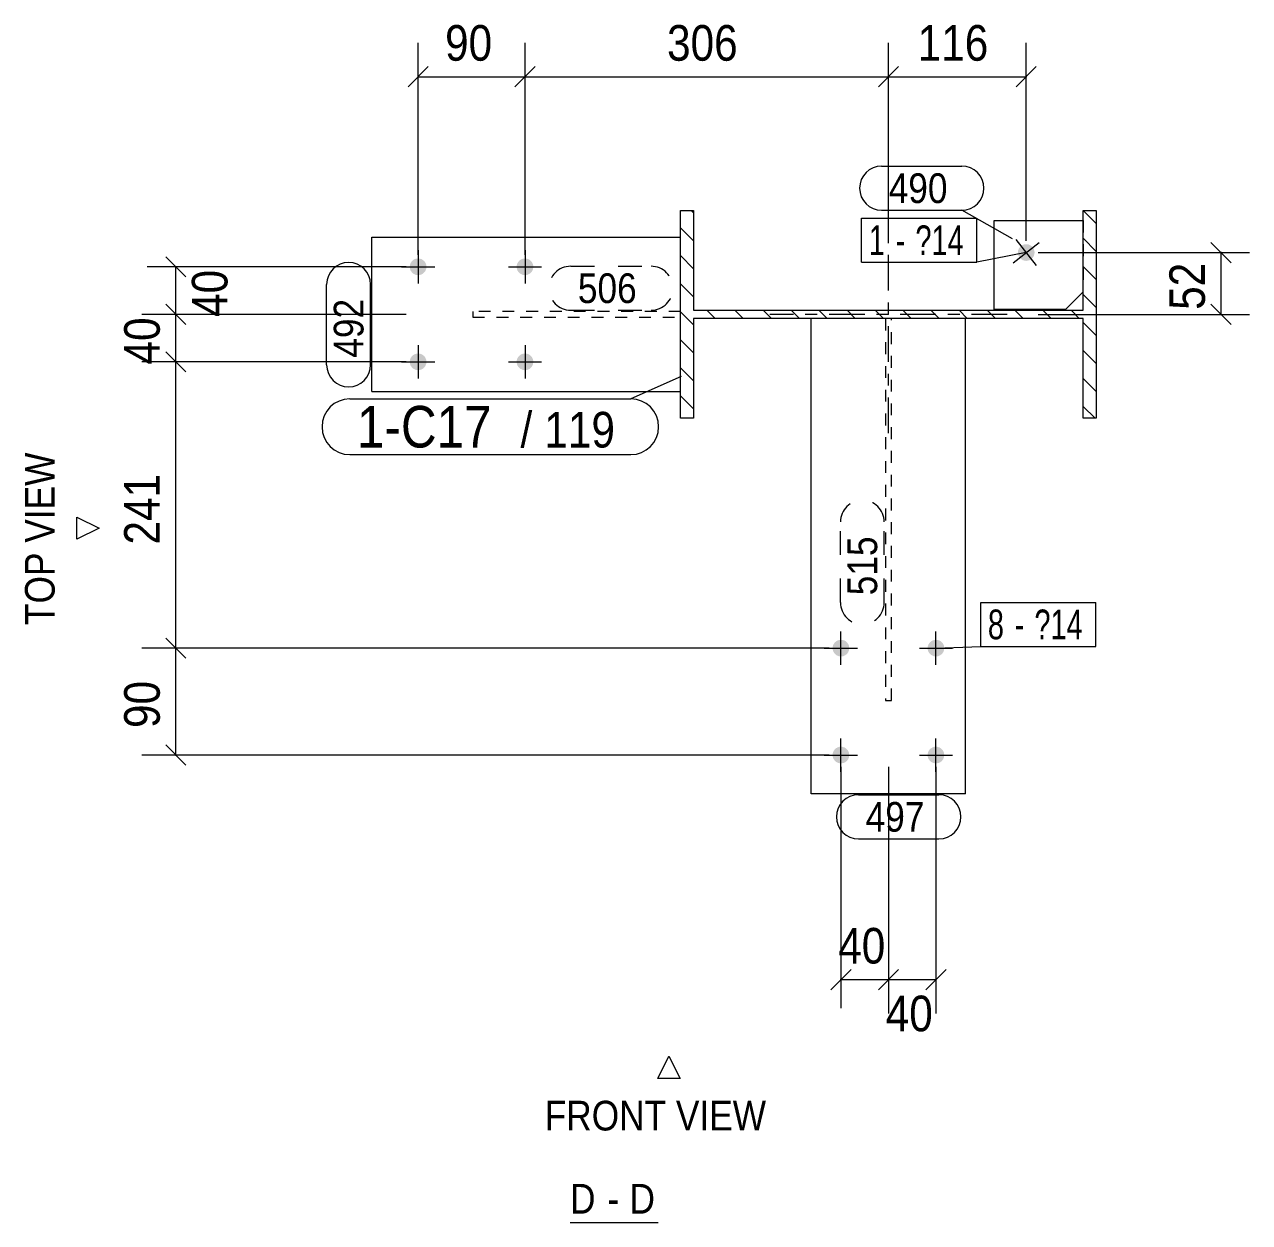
# Model space of a CAD drawing. Header units: millimetres. Extents: x 2 to 825, y 1 to 579.
# Drawn here: x 510.6 to 613.7, y 205.3 to 306.2 of the extents above; entities that cross this region are included whole.
import ezdxf

# ---------------------------------------------------------------- set-up
doc = ezdxf.new("R2010")
doc.units = ezdxf.units.MM
for name, pattern in [('XKITLINE00', [0]), ('XKITLINE01', [4, 1, -1, 1, -1]), ('XKITLINE02', [4, 2, -2]), ('XKITLINE03', [6, 3, -1, 1, -1])]:
    doc.linetypes.add(name, pattern=pattern)
for name, color, linetype, lineweight in [('Bolt', 3, 'Continuous', 0), ('BoltMark', 7, 'Continuous', 0), ('Dimensions', 7, 'Continuous', 0), ('OtherObjectType', 7, 'Continuous', 0), ('Part', 2, 'Continuous', 0), ('PartMark', 7, 'Continuous', 0)]:
    doc.layers.add(name, color=color, linetype=linetype, lineweight=lineweight)
doc.styles.add('ARIAL', font='ARIAL.TTF')
doc.styles.add('ARIAL_NARROW', font='ARIALN.TTF')

# ---------------------------------------------------------------- blocks, each defined once
blk = doc.blocks.new('*A2')
at = {"layer": 'Part', "color": 7, "linetype": 'XKITLINE00', "lineweight": 0}
for p, q in [((566.94, 290.33), (566.74, 290.53)), ((600.84, 289.43), (599.74, 290.53)), ((566.94, 287.97), (565.84, 289.07)), ((600.84, 287.08), (599.74, 288.18)), ((566.94, 285.62), (565.84, 286.72)), ((600.84, 284.72), (599.74, 285.82)), ((566.94, 283.26), (565.84, 284.36)), ((600.84, 282.36), (599.74, 283.46)), ((566.94, 280.9), (565.84, 282)), ((568.76, 281.43), (568.06, 282.13)), ((571.12, 281.43), (570.42, 282.13)), ((573.48, 281.43), (572.78, 282.13)), ((575.84, 281.43), (575.14, 282.13)), ((578.19, 281.43), (577.49, 282.13)), ((580.55, 281.43), (579.85, 282.13)), ((582.91, 281.43), (582.21, 282.13)), ((585.26, 281.43), (584.56, 282.13)), ((587.62, 281.43), (586.92, 282.13)), ((589.98, 281.43), (589.28, 282.13)), ((592.34, 281.43), (591.64, 282.13)), ((594.69, 281.43), (593.99, 282.13)), ((597.05, 281.43), (596.35, 282.13)), ((599.41, 281.43), (598.71, 282.13)), ((600.84, 280), (599.74, 281.1)), ((566.94, 278.54), (565.84, 279.64)), ((600.84, 277.65), (599.74, 278.75)), ((566.94, 276.19), (565.84, 277.29)), ((600.84, 275.29), (599.74, 276.39)), ((566.94, 273.83), (565.84, 274.93)), ((600.74, 273.03), (599.74, 274.03))]:
    blk.add_line(p, q, dxfattribs=at)
blk = doc.blocks.new('*A93')
at = {"layer": 'Bolt'}
for points in [[(578.64, 253.72), (578.64, 253.75), (578.65, 253.79), (578.65, 253.82), (578.66, 253.85), (578.67, 253.89), (578.68, 253.92), (578.69, 253.95), (578.7, 253.98), (578.72, 254.01), (578.74, 254.04), (578.76, 254.07), (578.78, 254.1), (578.8, 254.13), (578.82, 254.15), (578.84, 254.18), (578.87, 254.2), (578.89, 254.22), (578.92, 254.25), (578.95, 254.27), (578.98, 254.28), (579.01, 254.3), (579.04, 254.32), (579.07, 254.33), (579.1, 254.34), (579.13, 254.35), (579.17, 254.36), (579.2, 254.37), (579.24, 254.38), (579.27, 254.38), (579.3, 254.38), (579.34, 254.38), (579.37, 254.38), (579.41, 254.38), (579.44, 254.38), (579.47, 254.37), (579.51, 254.36), (579.54, 254.35), (579.57, 254.34), (579.61, 254.33), (579.64, 254.32), (579.67, 254.3), (579.7, 254.28), (579.73, 254.27), (579.75, 254.25), (579.78, 254.22), (579.81, 254.2), (579.83, 254.18), (579.86, 254.15), (579.88, 254.13), (579.9, 254.1), (579.92, 254.07), (579.94, 254.04), (579.96, 254.01), (579.97, 253.98), (579.98, 253.95), (580, 253.92), (580.01, 253.89), (580.02, 253.85), (580.02, 253.82), (580.03, 253.79), (580.03, 253.75), (580.04, 253.72), (580.04, 253.68), (580.04, 253.65), (580.03, 253.61), (580.03, 253.58), (580.02, 253.55), (580.02, 253.51), (580.01, 253.48), (580, 253.45), (579.98, 253.42), (579.97, 253.38), (579.96, 253.35), (579.94, 253.32), (579.92, 253.29), (579.9, 253.27), (579.88, 253.24), (579.86, 253.21), (579.83, 253.19), (579.81, 253.16), (579.78, 253.14), (579.75, 253.12), (579.73, 253.1), (579.7, 253.08), (579.67, 253.07), (579.64, 253.05), (579.61, 253.04), (579.57, 253.02), (579.54, 253.01), (579.51, 253), (579.47, 253), (579.44, 252.99), (579.41, 252.99), (579.37, 252.98), (579.34, 252.98), (579.3, 252.98), (579.27, 252.99), (579.24, 252.99), (579.2, 253), (579.17, 253), (579.13, 253.01), (579.1, 253.02), (579.07, 253.04), (579.04, 253.05), (579.01, 253.07), (578.98, 253.08), (578.95, 253.1), (578.92, 253.12), (578.89, 253.14), (578.87, 253.16), (578.84, 253.19), (578.82, 253.21), (578.8, 253.24), (578.78, 253.27), (578.76, 253.29), (578.74, 253.32), (578.72, 253.35), (578.7, 253.38), (578.69, 253.42), (578.68, 253.45), (578.67, 253.48), (578.66, 253.51), (578.65, 253.55), (578.65, 253.58), (578.64, 253.61), (578.64, 253.65), (578.64, 253.68)], [(586.64, 253.72), (586.64, 253.75), (586.65, 253.79), (586.65, 253.82), (586.66, 253.85), (586.67, 253.89), (586.68, 253.92), (586.69, 253.95), (586.7, 253.98), (586.72, 254.01), (586.74, 254.04), (586.76, 254.07), (586.78, 254.1), (586.8, 254.13), (586.82, 254.15), (586.84, 254.18), (586.87, 254.2), (586.89, 254.22), (586.92, 254.25), (586.95, 254.27), (586.98, 254.28), (587.01, 254.3), (587.04, 254.32), (587.07, 254.33), (587.1, 254.34), (587.13, 254.35), (587.17, 254.36), (587.2, 254.37), (587.24, 254.38), (587.27, 254.38), (587.3, 254.38), (587.34, 254.38), (587.37, 254.38), (587.41, 254.38), (587.44, 254.38), (587.47, 254.37), (587.51, 254.36), (587.54, 254.35), (587.57, 254.34), (587.61, 254.33), (587.64, 254.32), (587.67, 254.3), (587.7, 254.28), (587.73, 254.27), (587.75, 254.25), (587.78, 254.22), (587.81, 254.2), (587.83, 254.18), (587.86, 254.15), (587.88, 254.13), (587.9, 254.1), (587.92, 254.07), (587.94, 254.04), (587.96, 254.01), (587.97, 253.98), (587.98, 253.95), (588, 253.92), (588.01, 253.89), (588.02, 253.85), (588.02, 253.82), (588.03, 253.79), (588.03, 253.75), (588.04, 253.72), (588.04, 253.68), (588.04, 253.65), (588.03, 253.61), (588.03, 253.58), (588.02, 253.55), (588.02, 253.51), (588.01, 253.48), (588, 253.45), (587.98, 253.42), (587.97, 253.38), (587.96, 253.35), (587.94, 253.32), (587.92, 253.29), (587.9, 253.27), (587.88, 253.24), (587.86, 253.21), (587.83, 253.19), (587.81, 253.16), (587.78, 253.14), (587.75, 253.12), (587.73, 253.1), (587.7, 253.08), (587.67, 253.07), (587.64, 253.05), (587.61, 253.04), (587.57, 253.02), (587.54, 253.01), (587.51, 253), (587.47, 253), (587.44, 252.99), (587.41, 252.99), (587.37, 252.98), (587.34, 252.98), (587.3, 252.98), (587.27, 252.99), (587.24, 252.99), (587.2, 253), (587.17, 253), (587.13, 253.01), (587.1, 253.02), (587.07, 253.04), (587.04, 253.05), (587.01, 253.07), (586.98, 253.08), (586.95, 253.1), (586.92, 253.12), (586.89, 253.14), (586.87, 253.16), (586.84, 253.19), (586.82, 253.21), (586.8, 253.24), (586.78, 253.27), (586.76, 253.29), (586.74, 253.32), (586.72, 253.35), (586.7, 253.38), (586.69, 253.42), (586.68, 253.45), (586.67, 253.48), (586.66, 253.51), (586.65, 253.55), (586.65, 253.58), (586.64, 253.61), (586.64, 253.65), (586.64, 253.68)], [(578.64, 244.72), (578.64, 244.75), (578.65, 244.79), (578.65, 244.82), (578.66, 244.85), (578.67, 244.89), (578.68, 244.92), (578.69, 244.95), (578.7, 244.98), (578.72, 245.01), (578.74, 245.04), (578.76, 245.07), (578.78, 245.1), (578.8, 245.13), (578.82, 245.15), (578.84, 245.18), (578.87, 245.2), (578.89, 245.22), (578.92, 245.25), (578.95, 245.27), (578.98, 245.28), (579.01, 245.3), (579.04, 245.32), (579.07, 245.33), (579.1, 245.34), (579.13, 245.35), (579.17, 245.36), (579.2, 245.37), (579.24, 245.38), (579.27, 245.38), (579.3, 245.38), (579.34, 245.38), (579.37, 245.38), (579.41, 245.38), (579.44, 245.38), (579.47, 245.37), (579.51, 245.36), (579.54, 245.35), (579.57, 245.34), (579.61, 245.33), (579.64, 245.32), (579.67, 245.3), (579.7, 245.28), (579.73, 245.27), (579.75, 245.25), (579.78, 245.22), (579.81, 245.2), (579.83, 245.18), (579.86, 245.15), (579.88, 245.13), (579.9, 245.1), (579.92, 245.07), (579.94, 245.04), (579.96, 245.01), (579.97, 244.98), (579.98, 244.95), (580, 244.92), (580.01, 244.89), (580.02, 244.85), (580.02, 244.82), (580.03, 244.79), (580.03, 244.75), (580.04, 244.72), (580.04, 244.68), (580.04, 244.65), (580.03, 244.61), (580.03, 244.58), (580.02, 244.55), (580.02, 244.51), (580.01, 244.48), (580, 244.45), (579.98, 244.42), (579.97, 244.38), (579.96, 244.35), (579.94, 244.32), (579.92, 244.29), (579.9, 244.27), (579.88, 244.24), (579.86, 244.21), (579.83, 244.19), (579.81, 244.16), (579.78, 244.14), (579.75, 244.12), (579.73, 244.1), (579.7, 244.08), (579.67, 244.07), (579.64, 244.05), (579.61, 244.04), (579.57, 244.02), (579.54, 244.01), (579.51, 244), (579.47, 244), (579.44, 243.99), (579.41, 243.99), (579.37, 243.98), (579.34, 243.98), (579.3, 243.98), (579.27, 243.99), (579.24, 243.99), (579.2, 244), (579.17, 244), (579.13, 244.01), (579.1, 244.02), (579.07, 244.04), (579.04, 244.05), (579.01, 244.07), (578.98, 244.08), (578.95, 244.1), (578.92, 244.12), (578.89, 244.14), (578.87, 244.16), (578.84, 244.19), (578.82, 244.21), (578.8, 244.24), (578.78, 244.27), (578.76, 244.29), (578.74, 244.32), (578.72, 244.35), (578.7, 244.38), (578.69, 244.42), (578.68, 244.45), (578.67, 244.48), (578.66, 244.51), (578.65, 244.55), (578.65, 244.58), (578.64, 244.61), (578.64, 244.65), (578.64, 244.68)], [(586.64, 244.72), (586.64, 244.75), (586.65, 244.79), (586.65, 244.82), (586.66, 244.85), (586.67, 244.89), (586.68, 244.92), (586.69, 244.95), (586.7, 244.98), (586.72, 245.01), (586.74, 245.04), (586.76, 245.07), (586.78, 245.1), (586.8, 245.13), (586.82, 245.15), (586.84, 245.18), (586.87, 245.2), (586.89, 245.22), (586.92, 245.25), (586.95, 245.27), (586.98, 245.28), (587.01, 245.3), (587.04, 245.32), (587.07, 245.33), (587.1, 245.34), (587.13, 245.35), (587.17, 245.36), (587.2, 245.37), (587.24, 245.38), (587.27, 245.38), (587.3, 245.38), (587.34, 245.38), (587.37, 245.38), (587.41, 245.38), (587.44, 245.38), (587.47, 245.37), (587.51, 245.36), (587.54, 245.35), (587.57, 245.34), (587.61, 245.33), (587.64, 245.32), (587.67, 245.3), (587.7, 245.28), (587.73, 245.27), (587.75, 245.25), (587.78, 245.22), (587.81, 245.2), (587.83, 245.18), (587.86, 245.15), (587.88, 245.13), (587.9, 245.1), (587.92, 245.07), (587.94, 245.04), (587.96, 245.01), (587.97, 244.98), (587.98, 244.95), (588, 244.92), (588.01, 244.89), (588.02, 244.85), (588.02, 244.82), (588.03, 244.79), (588.03, 244.75), (588.04, 244.72), (588.04, 244.68), (588.04, 244.65), (588.03, 244.61), (588.03, 244.58), (588.02, 244.55), (588.02, 244.51), (588.01, 244.48), (588, 244.45), (587.98, 244.42), (587.97, 244.38), (587.96, 244.35), (587.94, 244.32), (587.92, 244.29), (587.9, 244.27), (587.88, 244.24), (587.86, 244.21), (587.83, 244.19), (587.81, 244.16), (587.78, 244.14), (587.75, 244.12), (587.73, 244.1), (587.7, 244.08), (587.67, 244.07), (587.64, 244.05), (587.61, 244.04), (587.57, 244.02), (587.54, 244.01), (587.51, 244), (587.47, 244), (587.44, 243.99), (587.41, 243.99), (587.37, 243.98), (587.34, 243.98), (587.3, 243.98), (587.27, 243.99), (587.24, 243.99), (587.2, 244), (587.17, 244), (587.13, 244.01), (587.1, 244.02), (587.07, 244.04), (587.04, 244.05), (587.01, 244.07), (586.98, 244.08), (586.95, 244.1), (586.92, 244.12), (586.89, 244.14), (586.87, 244.16), (586.84, 244.19), (586.82, 244.21), (586.8, 244.24), (586.78, 244.27), (586.76, 244.29), (586.74, 244.32), (586.72, 244.35), (586.7, 244.38), (586.69, 244.42), (586.68, 244.45), (586.67, 244.48), (586.66, 244.51), (586.65, 244.55), (586.65, 244.58), (586.64, 244.61), (586.64, 244.65), (586.64, 244.68)]]:
    blk.add_hatch(color=3, dxfattribs=at).paths.add_polyline_path(points, flags=17)
at = {"layer": 'Bolt', "color": 3, "linetype": 'XKITLINE00', "lineweight": 0}
for p, q in [((579.34, 252.28), (579.34, 255.08)), ((587.34, 252.28), (587.34, 255.08)), ((577.94, 253.68), (580.74, 253.68)), ((585.94, 253.68), (588.74, 253.68)), ((579.34, 243.28), (579.34, 246.08)), ((587.34, 243.28), (587.34, 246.08)), ((577.94, 244.68), (580.74, 244.68)), ((585.94, 244.68), (588.74, 244.68))]:
    blk.add_line(p, q, dxfattribs=at)
blk = doc.blocks.new('*A94')
at = {"layer": 'Bolt'}
blk.add_hatch(color=3, dxfattribs=at).paths.add_polyline_path([(594.36, 286.58), (594.35, 286.61), (594.33, 286.64), (594.31, 286.67), (594.3, 286.7), (594.28, 286.73), (594.27, 286.77), (594.26, 286.8), (594.25, 286.83), (594.25, 286.87), (594.24, 286.9), (594.24, 286.93), (594.24, 286.97), (594.24, 287), (594.24, 287.04), (594.24, 287.07), (594.25, 287.1), (594.25, 287.14), (594.26, 287.17), (594.27, 287.2), (594.29, 287.24), (594.3, 287.27), (594.31, 287.3), (594.33, 287.33), (594.35, 287.36), (594.37, 287.39), (594.39, 287.42), (594.41, 287.44), (594.43, 287.47), (594.46, 287.49), (594.48, 287.51), (594.51, 287.54), (594.54, 287.56), (594.56, 287.58), (594.59, 287.59), (594.62, 287.61), (594.66, 287.62), (594.69, 287.64), (594.72, 287.65), (594.75, 287.66), (594.79, 287.67), (594.82, 287.67), (594.85, 287.68), (594.89, 287.68), (594.92, 287.68), (594.96, 287.68), (594.99, 287.68), (595.02, 287.68), (595.06, 287.67), (595.09, 287.67), (595.13, 287.66), (595.16, 287.65), (595.19, 287.64), (595.22, 287.62), (595.25, 287.61), (595.28, 287.59), (595.31, 287.57), (595.34, 287.56), (595.37, 287.53), (595.4, 287.51), (595.42, 287.49), (595.45, 287.47), (595.47, 287.44), (595.49, 287.41), (595.51, 287.39), (595.53, 287.36), (595.55, 287.33), (595.56, 287.3), (595.58, 287.27), (595.59, 287.23), (595.6, 287.2), (595.61, 287.17), (595.62, 287.14), (595.63, 287.1), (595.63, 287.07), (595.64, 287.03), (595.64, 287), (595.64, 286.97), (595.64, 286.93), (595.63, 286.9), (595.63, 286.86), (595.62, 286.83), (595.61, 286.8), (595.6, 286.76), (595.59, 286.73), (595.58, 286.7), (595.56, 286.67), (595.55, 286.64), (595.53, 286.61), (595.51, 286.58), (595.49, 286.55), (595.47, 286.53), (595.44, 286.5), (595.42, 286.48), (595.39, 286.45), (595.37, 286.43), (595.34, 286.41), (595.31, 286.39), (595.28, 286.37), (595.25, 286.36), (595.22, 286.34), (595.19, 286.33), (595.16, 286.32), (595.12, 286.31), (595.09, 286.3), (595.06, 286.29), (595.02, 286.29), (594.99, 286.29), (594.95, 286.28), (594.92, 286.28), (594.88, 286.29), (594.85, 286.29), (594.82, 286.29), (594.78, 286.3), (594.75, 286.31), (594.72, 286.32), (594.68, 286.33), (594.65, 286.34), (594.62, 286.36), (594.59, 286.38), (594.56, 286.39), (594.53, 286.41), (594.51, 286.43), (594.48, 286.45), (594.45, 286.48), (594.43, 286.5), (594.41, 286.53), (594.39, 286.55)], flags=17)
at = {"layer": 'Bolt', "color": 3, "linetype": 'XKITLINE00', "lineweight": 0}
for p, q in [((593.83, 286.12), (596.04, 287.84)), ((595.8, 285.88), (594.08, 288.09))]:
    blk.add_line(p, q, dxfattribs=at)
blk = doc.blocks.new('*A95')
at = {"layer": 'Bolt'}
for points in [[(543.77, 286.48), (543.81, 286.48), (543.84, 286.48), (543.87, 286.47), (543.91, 286.46), (543.94, 286.45), (543.97, 286.44), (544.01, 286.43), (544.04, 286.42), (544.07, 286.4), (544.1, 286.38), (544.13, 286.37), (544.15, 286.35), (544.18, 286.32), (544.21, 286.3), (544.23, 286.28), (544.26, 286.25), (544.28, 286.23), (544.3, 286.2), (544.32, 286.17), (544.34, 286.14), (544.36, 286.11), (544.37, 286.08), (544.38, 286.05), (544.4, 286.02), (544.41, 285.99), (544.42, 285.95), (544.42, 285.92), (544.43, 285.89), (544.43, 285.85), (544.44, 285.82), (544.44, 285.78), (544.44, 285.75), (544.43, 285.71), (544.43, 285.68), (544.42, 285.65), (544.42, 285.61), (544.41, 285.58), (544.4, 285.55), (544.38, 285.52), (544.37, 285.48), (544.36, 285.45), (544.34, 285.42), (544.32, 285.39), (544.3, 285.37), (544.28, 285.34), (544.26, 285.31), (544.23, 285.29), (544.21, 285.26), (544.18, 285.24), (544.15, 285.22), (544.13, 285.2), (544.1, 285.18), (544.07, 285.17), (544.04, 285.15), (544.01, 285.14), (543.97, 285.12), (543.94, 285.11), (543.91, 285.1), (543.87, 285.1), (543.84, 285.09), (543.81, 285.09), (543.77, 285.08), (543.74, 285.08), (543.7, 285.08), (543.67, 285.09), (543.63, 285.09), (543.6, 285.1), (543.57, 285.1), (543.53, 285.11), (543.5, 285.12), (543.47, 285.14), (543.44, 285.15), (543.41, 285.17), (543.38, 285.18), (543.35, 285.2), (543.32, 285.22), (543.29, 285.24), (543.27, 285.26), (543.24, 285.29), (543.22, 285.31), (543.2, 285.34), (543.18, 285.37), (543.16, 285.39), (543.14, 285.42), (543.12, 285.45), (543.1, 285.48), (543.09, 285.52), (543.08, 285.55), (543.07, 285.58), (543.06, 285.61), (543.05, 285.65), (543.05, 285.68), (543.04, 285.71), (543.04, 285.75), (543.04, 285.78), (543.04, 285.82), (543.04, 285.85), (543.05, 285.89), (543.05, 285.92), (543.06, 285.95), (543.07, 285.99), (543.08, 286.02), (543.09, 286.05), (543.1, 286.08), (543.12, 286.11), (543.14, 286.14), (543.16, 286.17), (543.18, 286.2), (543.2, 286.23), (543.22, 286.25), (543.24, 286.28), (543.27, 286.3), (543.29, 286.32), (543.32, 286.35), (543.35, 286.37), (543.38, 286.38), (543.41, 286.4), (543.44, 286.42), (543.47, 286.43), (543.5, 286.44), (543.53, 286.45), (543.57, 286.46), (543.6, 286.47), (543.63, 286.48), (543.67, 286.48), (543.7, 286.48), (543.74, 286.48)], [(552.77, 286.48), (552.81, 286.48), (552.84, 286.48), (552.87, 286.47), (552.91, 286.46), (552.94, 286.45), (552.97, 286.44), (553.01, 286.43), (553.04, 286.42), (553.07, 286.4), (553.1, 286.38), (553.13, 286.37), (553.15, 286.35), (553.18, 286.32), (553.21, 286.3), (553.23, 286.28), (553.26, 286.25), (553.28, 286.23), (553.3, 286.2), (553.32, 286.17), (553.34, 286.14), (553.36, 286.11), (553.37, 286.08), (553.38, 286.05), (553.4, 286.02), (553.41, 285.99), (553.42, 285.95), (553.42, 285.92), (553.43, 285.89), (553.43, 285.85), (553.44, 285.82), (553.44, 285.78), (553.44, 285.75), (553.43, 285.71), (553.43, 285.68), (553.42, 285.65), (553.42, 285.61), (553.41, 285.58), (553.4, 285.55), (553.38, 285.52), (553.37, 285.48), (553.36, 285.45), (553.34, 285.42), (553.32, 285.39), (553.3, 285.37), (553.28, 285.34), (553.26, 285.31), (553.23, 285.29), (553.21, 285.26), (553.18, 285.24), (553.15, 285.22), (553.13, 285.2), (553.1, 285.18), (553.07, 285.17), (553.04, 285.15), (553.01, 285.14), (552.97, 285.12), (552.94, 285.11), (552.91, 285.1), (552.87, 285.1), (552.84, 285.09), (552.81, 285.09), (552.77, 285.08), (552.74, 285.08), (552.7, 285.08), (552.67, 285.09), (552.63, 285.09), (552.6, 285.1), (552.57, 285.1), (552.53, 285.11), (552.5, 285.12), (552.47, 285.14), (552.44, 285.15), (552.41, 285.17), (552.38, 285.18), (552.35, 285.2), (552.32, 285.22), (552.29, 285.24), (552.27, 285.26), (552.24, 285.29), (552.22, 285.31), (552.2, 285.34), (552.18, 285.37), (552.16, 285.39), (552.14, 285.42), (552.12, 285.45), (552.1, 285.48), (552.09, 285.52), (552.08, 285.55), (552.07, 285.58), (552.06, 285.61), (552.05, 285.65), (552.05, 285.68), (552.04, 285.71), (552.04, 285.75), (552.04, 285.78), (552.04, 285.82), (552.04, 285.85), (552.05, 285.89), (552.05, 285.92), (552.06, 285.95), (552.07, 285.99), (552.08, 286.02), (552.09, 286.05), (552.1, 286.08), (552.12, 286.11), (552.14, 286.14), (552.16, 286.17), (552.18, 286.2), (552.2, 286.23), (552.22, 286.25), (552.24, 286.28), (552.27, 286.3), (552.29, 286.32), (552.32, 286.35), (552.35, 286.37), (552.38, 286.38), (552.41, 286.4), (552.44, 286.42), (552.47, 286.43), (552.5, 286.44), (552.53, 286.45), (552.57, 286.46), (552.6, 286.47), (552.63, 286.48), (552.67, 286.48), (552.7, 286.48), (552.74, 286.48)], [(543.77, 278.48), (543.81, 278.48), (543.84, 278.48), (543.87, 278.47), (543.91, 278.46), (543.94, 278.45), (543.97, 278.44), (544.01, 278.43), (544.04, 278.42), (544.07, 278.4), (544.1, 278.38), (544.13, 278.37), (544.15, 278.35), (544.18, 278.32), (544.21, 278.3), (544.23, 278.28), (544.26, 278.25), (544.28, 278.23), (544.3, 278.2), (544.32, 278.17), (544.34, 278.14), (544.36, 278.11), (544.37, 278.08), (544.38, 278.05), (544.4, 278.02), (544.41, 277.99), (544.42, 277.95), (544.42, 277.92), (544.43, 277.89), (544.43, 277.85), (544.44, 277.82), (544.44, 277.78), (544.44, 277.75), (544.43, 277.71), (544.43, 277.68), (544.42, 277.65), (544.42, 277.61), (544.41, 277.58), (544.4, 277.55), (544.38, 277.52), (544.37, 277.48), (544.36, 277.45), (544.34, 277.42), (544.32, 277.39), (544.3, 277.37), (544.28, 277.34), (544.26, 277.31), (544.23, 277.29), (544.21, 277.26), (544.18, 277.24), (544.15, 277.22), (544.13, 277.2), (544.1, 277.18), (544.07, 277.17), (544.04, 277.15), (544.01, 277.14), (543.97, 277.12), (543.94, 277.11), (543.91, 277.1), (543.87, 277.1), (543.84, 277.09), (543.81, 277.09), (543.77, 277.08), (543.74, 277.08), (543.7, 277.08), (543.67, 277.09), (543.63, 277.09), (543.6, 277.1), (543.57, 277.1), (543.53, 277.11), (543.5, 277.12), (543.47, 277.14), (543.44, 277.15), (543.41, 277.17), (543.38, 277.18), (543.35, 277.2), (543.32, 277.22), (543.29, 277.24), (543.27, 277.26), (543.24, 277.29), (543.22, 277.31), (543.2, 277.34), (543.18, 277.37), (543.16, 277.39), (543.14, 277.42), (543.12, 277.45), (543.1, 277.48), (543.09, 277.52), (543.08, 277.55), (543.07, 277.58), (543.06, 277.61), (543.05, 277.65), (543.05, 277.68), (543.04, 277.71), (543.04, 277.75), (543.04, 277.78), (543.04, 277.82), (543.04, 277.85), (543.05, 277.89), (543.05, 277.92), (543.06, 277.95), (543.07, 277.99), (543.08, 278.02), (543.09, 278.05), (543.1, 278.08), (543.12, 278.11), (543.14, 278.14), (543.16, 278.17), (543.18, 278.2), (543.2, 278.23), (543.22, 278.25), (543.24, 278.28), (543.27, 278.3), (543.29, 278.32), (543.32, 278.35), (543.35, 278.37), (543.38, 278.38), (543.41, 278.4), (543.44, 278.42), (543.47, 278.43), (543.5, 278.44), (543.53, 278.45), (543.57, 278.46), (543.6, 278.47), (543.63, 278.48), (543.67, 278.48), (543.7, 278.48), (543.74, 278.48)], [(552.77, 278.48), (552.81, 278.48), (552.84, 278.48), (552.87, 278.47), (552.91, 278.46), (552.94, 278.45), (552.97, 278.44), (553.01, 278.43), (553.04, 278.42), (553.07, 278.4), (553.1, 278.38), (553.13, 278.37), (553.15, 278.35), (553.18, 278.32), (553.21, 278.3), (553.23, 278.28), (553.26, 278.25), (553.28, 278.23), (553.3, 278.2), (553.32, 278.17), (553.34, 278.14), (553.36, 278.11), (553.37, 278.08), (553.38, 278.05), (553.4, 278.02), (553.41, 277.99), (553.42, 277.95), (553.42, 277.92), (553.43, 277.89), (553.43, 277.85), (553.44, 277.82), (553.44, 277.78), (553.44, 277.75), (553.43, 277.71), (553.43, 277.68), (553.42, 277.65), (553.42, 277.61), (553.41, 277.58), (553.4, 277.55), (553.38, 277.52), (553.37, 277.48), (553.36, 277.45), (553.34, 277.42), (553.32, 277.39), (553.3, 277.37), (553.28, 277.34), (553.26, 277.31), (553.23, 277.29), (553.21, 277.26), (553.18, 277.24), (553.15, 277.22), (553.13, 277.2), (553.1, 277.18), (553.07, 277.17), (553.04, 277.15), (553.01, 277.14), (552.97, 277.12), (552.94, 277.11), (552.91, 277.1), (552.87, 277.1), (552.84, 277.09), (552.81, 277.09), (552.77, 277.08), (552.74, 277.08), (552.7, 277.08), (552.67, 277.09), (552.63, 277.09), (552.6, 277.1), (552.57, 277.1), (552.53, 277.11), (552.5, 277.12), (552.47, 277.14), (552.44, 277.15), (552.41, 277.17), (552.38, 277.18), (552.35, 277.2), (552.32, 277.22), (552.29, 277.24), (552.27, 277.26), (552.24, 277.29), (552.22, 277.31), (552.2, 277.34), (552.18, 277.37), (552.16, 277.39), (552.14, 277.42), (552.12, 277.45), (552.1, 277.48), (552.09, 277.52), (552.08, 277.55), (552.07, 277.58), (552.06, 277.61), (552.05, 277.65), (552.05, 277.68), (552.04, 277.71), (552.04, 277.75), (552.04, 277.78), (552.04, 277.82), (552.04, 277.85), (552.05, 277.89), (552.05, 277.92), (552.06, 277.95), (552.07, 277.99), (552.08, 278.02), (552.09, 278.05), (552.1, 278.08), (552.12, 278.11), (552.14, 278.14), (552.16, 278.17), (552.18, 278.2), (552.2, 278.23), (552.22, 278.25), (552.24, 278.28), (552.27, 278.3), (552.29, 278.32), (552.32, 278.35), (552.35, 278.37), (552.38, 278.38), (552.41, 278.4), (552.44, 278.42), (552.47, 278.43), (552.5, 278.44), (552.53, 278.45), (552.57, 278.46), (552.6, 278.47), (552.63, 278.48), (552.67, 278.48), (552.7, 278.48), (552.74, 278.48)]]:
    blk.add_hatch(color=3, dxfattribs=at).paths.add_polyline_path(points, flags=17)
at = {"layer": 'Bolt', "color": 3, "linetype": 'XKITLINE00', "lineweight": 0}
for p, q in [((543.74, 287.18), (543.74, 284.38)), ((552.74, 287.18), (552.74, 284.38)), ((542.34, 285.78), (545.14, 285.78)), ((551.34, 285.78), (554.14, 285.78)), ((543.74, 279.18), (543.74, 276.38)), ((552.74, 279.18), (552.74, 276.38)), ((542.34, 277.78), (545.14, 277.78)), ((551.34, 277.78), (554.14, 277.78))]:
    blk.add_line(p, q, dxfattribs=at)
blk = doc.blocks.new('*A96')
at = {"layer": 'Part', "color": 7, "linetype": 'XKITLINE03', "lineweight": 0}
for p, q in [((583.34, 271.78), (583.34, 291.78)), ((593.34, 281.78), (573.34, 281.78))]:
    blk.add_line(p, q, dxfattribs=at)
at = {"layer": 'Part', "color": 2, "linetype": 'XKITLINE00', "lineweight": 0}
for p, q in [((565.84, 273.03), (565.84, 290.53)), ((565.84, 290.53), (566.94, 290.53)), ((566.94, 290.53), (566.94, 282.13)), ((599.74, 290.53), (600.84, 290.53)), ((599.74, 282.13), (599.74, 290.53)), ((600.84, 290.53), (600.84, 273.03)), ((566.94, 282.13), (599.74, 282.13)), ((599.74, 281.43), (566.94, 281.43)), ((566.94, 281.43), (566.94, 273.03)), ((599.74, 273.03), (599.74, 281.43)), ((566.94, 273.03), (565.84, 273.03)), ((600.84, 273.03), (599.74, 273.03))]:
    blk.add_line(p, q, dxfattribs=at)
blk = doc.blocks.new('*A97')
at = {"layer": 'Part', "color": 7, "linetype": 'XKITLINE01', "lineweight": 0}
for p, q in [((583.59, 281.43), (583.09, 281.43)), ((583.09, 281.43), (583.09, 249.28)), ((583.59, 249.28), (583.59, 281.43)), ((583.09, 249.28), (583.59, 249.28))]:
    blk.add_line(p, q, dxfattribs=at)
blk = doc.blocks.new('*A98')
at = {"layer": 'Part', "color": 2, "linetype": 'XKITLINE00', "lineweight": 0}
for p, q in [((576.84, 241.43), (576.84, 281.43)), ((589.84, 241.43), (589.84, 281.43)), ((589.84, 241.43), (576.84, 241.43))]:
    blk.add_line(p, q, dxfattribs=at)
at = {"layer": 'Part', "color": 7, "linetype": 'XKITLINE01', "lineweight": 0}
blk.add_line((589.84, 281.43), (576.84, 281.43), dxfattribs=at)
blk = doc.blocks.new('*A99')
at = {"layer": 'Part', "color": 2, "linetype": 'XKITLINE00', "lineweight": 0}
for p, q in [((592.24, 282.18), (592.24, 289.68)), ((592.24, 289.68), (599.74, 289.68)), ((599.74, 283.68), (598.24, 282.18)), ((598.24, 282.18), (592.24, 282.18))]:
    blk.add_line(p, q, dxfattribs=at)
at = {"layer": 'Part', "color": 7, "linetype": 'XKITLINE01', "lineweight": 0}
blk.add_line((599.74, 289.68), (599.74, 283.68), dxfattribs=at)
blk = doc.blocks.new('*A100')
at = {"layer": 'Part', "color": 2, "linetype": 'XKITLINE00', "lineweight": 0}
for p, q in [((539.84, 275.28), (539.84, 288.28)), ((539.84, 288.28), (565.84, 288.28)), ((539.84, 275.28), (565.84, 275.28))]:
    blk.add_line(p, q, dxfattribs=at)
at = {"layer": 'Part', "color": 7, "linetype": 'XKITLINE01', "lineweight": 0}
blk.add_line((565.84, 275.28), (565.84, 288.28), dxfattribs=at)
blk = doc.blocks.new('*A101')
at = {"layer": 'Part', "color": 7, "linetype": 'XKITLINE01', "lineweight": 0}
for p, q in [((548.34, 282.03), (548.34, 281.53)), ((565.84, 282.03), (548.34, 282.03)), ((565.84, 281.53), (565.84, 282.03)), ((548.34, 281.53), (565.84, 281.53))]:
    blk.add_line(p, q, dxfattribs=at)
blk = doc.blocks.new('*A238')
at = {"layer": 'Dimensions', "color": 7, "linetype": 'XKITLINE00', "lineweight": 0}
for p, q in [((522.49, 254.53), (524.19, 252.83)), ((578.34, 253.68), (520.49, 253.68)), ((523.34, 244.68), (523.34, 253.68)), ((522.49, 245.53), (524.19, 243.83)), ((578.34, 244.68), (520.49, 244.68))]:
    blk.add_line(p, q, dxfattribs=at)
at = {"layer": 'Dimensions', "color": 3}
for p in [(523.34, 253.68), (523.34, 244.68)]:
    blk.add_point(p, dxfattribs=at)
at = {"layer": 'Dimensions', "color": 3, "style": 'ARIAL', "width": 0.85}
blk.add_text('90', height=3, rotation=90.0002, dxfattribs=at).set_placement((521.99, 246.96))
blk = doc.blocks.new('*A239')
at = {"layer": 'Dimensions', "color": 7, "linetype": 'XKITLINE00', "lineweight": 0}
for p, q in [((522.49, 278.63), (524.19, 276.93)), ((542.74, 277.78), (520.49, 277.78)), ((523.34, 253.68), (523.34, 277.78)), ((522.49, 254.53), (524.19, 252.83)), ((578.34, 253.68), (520.49, 253.68))]:
    blk.add_line(p, q, dxfattribs=at)
at = {"layer": 'Dimensions', "color": 3}
for p in [(523.34, 277.78), (523.34, 253.68)]:
    blk.add_point(p, dxfattribs=at)
at = {"layer": 'Dimensions', "color": 3, "style": 'ARIAL', "width": 0.85}
blk.add_text('241', height=3, rotation=90.0002, dxfattribs=at).set_placement((521.99, 262.4))
blk = doc.blocks.new('*A240')
at = {"layer": 'Dimensions', "color": 7, "linetype": 'XKITLINE00', "lineweight": 0}
for p, q in [((522.49, 282.63), (524.19, 280.93)), ((542.74, 281.78), (520.49, 281.78)), ((523.34, 277.78), (523.34, 281.78)), ((522.49, 278.63), (524.19, 276.93)), ((542.74, 277.78), (520.49, 277.78))]:
    blk.add_line(p, q, dxfattribs=at)
at = {"layer": 'Dimensions', "color": 3}
for p in [(523.34, 281.78), (523.34, 277.78)]:
    blk.add_point(p, dxfattribs=at)
at = {"layer": 'Dimensions', "color": 3, "style": 'ARIAL', "width": 0.85}
blk.add_text('40', height=3, rotation=90.0002, dxfattribs=at).set_placement((521.99, 277.56))
blk = doc.blocks.new('*A241')
at = {"layer": 'Dimensions', "color": 7, "linetype": 'XKITLINE00', "lineweight": 0}
for p, q in [((542.74, 285.78), (520.94, 285.78)), ((522.49, 286.63), (524.19, 284.93)), ((523.34, 281.78), (523.34, 285.78)), ((522.49, 282.63), (524.19, 280.93)), ((542.74, 281.78), (520.94, 281.78))]:
    blk.add_line(p, q, dxfattribs=at)
at = {"layer": 'Dimensions', "color": 3}
for p in [(523.34, 285.78), (523.34, 281.78)]:
    blk.add_point(p, dxfattribs=at)
at = {"layer": 'Dimensions', "color": 3, "style": 'ARIAL', "width": 0.85}
blk.add_text('40', height=3, rotation=90.0002, dxfattribs=at).set_placement((527.69, 281.56))
blk = doc.blocks.new('*A242')
at = {"layer": 'Dimensions', "color": 7, "linetype": 'XKITLINE00', "lineweight": 0}
for p, q in [((610.49, 287.83), (612.19, 286.13)), ((595.94, 286.98), (613.74, 286.98)), ((611.34, 281.78), (611.34, 286.98)), ((610.49, 282.63), (612.19, 280.93)), ((595.94, 281.78), (613.74, 281.78))]:
    blk.add_line(p, q, dxfattribs=at)
at = {"layer": 'Dimensions', "color": 3}
for p in [(611.34, 286.98), (611.34, 281.78)]:
    blk.add_point(p, dxfattribs=at)
at = {"layer": 'Dimensions', "color": 3, "style": 'ARIAL', "width": 0.85}
blk.add_text('52', height=3, rotation=90.0002, dxfattribs=at).set_placement((609.99, 282.16))
blk = doc.blocks.new('*A243')
at = {"layer": 'Dimensions', "color": 7, "linetype": 'XKITLINE00', "lineweight": 0}
for p, q in [((543.74, 286.78), (543.74, 304.63)), ((552.74, 286.78), (552.74, 304.63)), ((544.59, 302.63), (542.89, 300.93)), ((553.59, 302.63), (551.89, 300.93)), ((543.74, 301.78), (552.74, 301.78))]:
    blk.add_line(p, q, dxfattribs=at)
at = {"layer": 'Dimensions', "color": 3}
for p in [(543.74, 301.78), (552.74, 301.78)]:
    blk.add_point(p, dxfattribs=at)
at = {"layer": 'Dimensions', "color": 3, "style": 'ARIAL', "width": 0.85}
blk.add_text('90', height=3, dxfattribs=at).set_placement((546.01, 303.13))
blk = doc.blocks.new('*A244')
at = {"layer": 'Dimensions', "color": 7, "linetype": 'XKITLINE00', "lineweight": 0}
for p, q in [((552.74, 286.78), (552.74, 304.63)), ((583.34, 287.98), (583.34, 304.63)), ((553.59, 302.63), (551.89, 300.93)), ((584.19, 302.63), (582.49, 300.93)), ((552.74, 301.78), (583.34, 301.78))]:
    blk.add_line(p, q, dxfattribs=at)
at = {"layer": 'Dimensions', "color": 3}
for p in [(552.74, 301.78), (583.34, 301.78)]:
    blk.add_point(p, dxfattribs=at)
at = {"layer": 'Dimensions', "color": 3, "style": 'ARIAL', "width": 0.85}
blk.add_text('306', height=3, dxfattribs=at).set_placement((564.7, 303.13))
blk = doc.blocks.new('*A245')
at = {"layer": 'Dimensions', "color": 7, "linetype": 'XKITLINE00', "lineweight": 0}
for p, q in [((583.34, 287.98), (583.34, 304.63)), ((594.94, 287.98), (594.94, 304.63)), ((584.19, 302.63), (582.49, 300.93)), ((595.79, 302.63), (594.09, 300.93)), ((583.34, 301.78), (594.94, 301.78))]:
    blk.add_line(p, q, dxfattribs=at)
at = {"layer": 'Dimensions', "color": 3}
for p in [(583.34, 301.78), (594.94, 301.78)]:
    blk.add_point(p, dxfattribs=at)
at = {"layer": 'Dimensions', "color": 3, "style": 'ARIAL', "width": 0.85}
blk.add_text('116', height=3, dxfattribs=at).set_placement((585.8, 303.13))
blk = doc.blocks.new('*A246')
at = {"layer": 'Dimensions', "color": 7, "linetype": 'XKITLINE00', "lineweight": 0}
for p, q in [((579.34, 243.68), (579.34, 223.38)), ((583.34, 243.68), (583.34, 223.38)), ((580.19, 226.63), (578.49, 224.93)), ((584.19, 226.63), (582.49, 224.93)), ((579.34, 225.78), (583.34, 225.78))]:
    blk.add_line(p, q, dxfattribs=at)
at = {"layer": 'Dimensions', "color": 3}
for p in [(579.34, 225.78), (583.34, 225.78)]:
    blk.add_point(p, dxfattribs=at)
at = {"layer": 'Dimensions', "color": 3, "style": 'ARIAL', "width": 0.85}
blk.add_text('40', height=3, dxfattribs=at).set_placement((579.11, 227.13))
blk = doc.blocks.new('*A247')
at = {"layer": 'Dimensions', "color": 7, "linetype": 'XKITLINE00', "lineweight": 0}
for p, q in [((583.34, 243.68), (583.34, 222.93)), ((587.34, 243.68), (587.34, 222.93)), ((584.19, 226.63), (582.49, 224.93)), ((588.19, 226.63), (586.49, 224.93)), ((583.34, 225.78), (587.34, 225.78))]:
    blk.add_line(p, q, dxfattribs=at)
at = {"layer": 'Dimensions', "color": 3}
for p in [(583.34, 225.78), (587.34, 225.78)]:
    blk.add_point(p, dxfattribs=at)
at = {"layer": 'Dimensions', "color": 3, "style": 'ARIAL', "width": 0.85}
blk.add_text('40', height=3, dxfattribs=at).set_placement((583.11, 221.43))
blk = doc.blocks.new('*A248')
at = {"layer": 'BoltMark', "color": 7, "linetype": 'XKITLINE00', "lineweight": 0}
for p, q in [((581.08, 289.87), (590.77, 289.87)), ((581.08, 286.17), (581.08, 289.87)), ((590.77, 286.17), (590.77, 289.87)), ((594.94, 286.98), (590.77, 286.17)), ((581.08, 286.17), (590.77, 286.17))]:
    blk.add_line(p, q, dxfattribs=at)
at = {"layer": 'BoltMark', "color": 3, "style": 'ARIAL_NARROW', "width": 0.85}
for s, p in [('1', (581.68, 286.77)), ('?14', (585.61, 286.77)), ('-', (583.95, 286.77))]:
    blk.add_text(s, height=2.5, dxfattribs=at).set_placement(p)
blk = doc.blocks.new('*A249')
at = {"layer": 'BoltMark', "color": 7, "linetype": 'XKITLINE00', "lineweight": 0}
for p, q in [((591.11, 257.53), (600.79, 257.53)), ((591.11, 253.83), (591.11, 257.53)), ((600.79, 253.83), (600.79, 257.53)), ((587.34, 253.68), (591.11, 253.83)), ((591.11, 253.83), (600.79, 253.83))]:
    blk.add_line(p, q, dxfattribs=at)
at = {"layer": 'BoltMark', "color": 3, "style": 'ARIAL_NARROW', "width": 0.85}
for s, p in [('8', (591.71, 254.43)), ('?14', (595.63, 254.43)), ('-', (593.98, 254.43))]:
    blk.add_text(s, height=2.5, dxfattribs=at).set_placement(p)
blk = doc.blocks.new('*A250')
at = {"layer": 'PartMark', "color": 7, "linetype": 'XKITLINE02', "lineweight": 0}
for p, q in [((556.59, 285.83), (563.35, 285.83)), ((556.59, 282.13), (563.35, 282.13))]:
    blk.add_line(p, q, dxfattribs=at)
for centre, start, end in [((556.59, 283.98), 90, 270), ((563.35, 283.98), 270, 90)]:
    blk.add_arc(centre, 1.85, start, end, dxfattribs=at)
at = {"layer": 'PartMark', "color": 3, "style": 'ARIAL', "width": 0.85}
blk.add_text('506', height=2.5, dxfattribs=at).set_placement((557.19, 282.73))
blk = doc.blocks.new('*A251')
at = {"layer": 'PartMark', "color": 7, "linetype": 'XKITLINE00', "lineweight": 0}
for p, q in [((536.04, 277.53), (536.04, 284.3)), ((539.74, 277.53), (539.74, 284.3))]:
    blk.add_line(p, q, dxfattribs=at)
for centre, start, end in [((537.89, 284.3), 0, 180), ((537.89, 277.53), 180, 0)]:
    blk.add_arc(centre, 1.85, start, end, dxfattribs=at)
at = {"layer": 'PartMark', "color": 3, "style": 'ARIAL', "width": 0.85}
blk.add_text('492', height=2.5, rotation=90.0002, dxfattribs=at).set_placement((539.14, 278.13))
blk = doc.blocks.new('*A252')
at = {"layer": 'PartMark', "color": 7, "linetype": 'XKITLINE00', "lineweight": 0}
for p, q in [((582.76, 294.25), (589.52, 294.25)), ((582.76, 290.55), (589.52, 290.55)), ((593.77, 288.15), (589.52, 290.55))]:
    blk.add_line(p, q, dxfattribs=at)
for centre, start, end in [((582.76, 292.4), 90, 270), ((589.52, 292.4), 270, 90)]:
    blk.add_arc(centre, 1.85, start, end, dxfattribs=at)
at = {"layer": 'PartMark', "color": 3, "style": 'ARIAL', "width": 0.85}
blk.add_text('490', height=2.5, dxfattribs=at).set_placement((583.36, 291.15))
blk = doc.blocks.new('*A253')
at = {"layer": 'PartMark', "color": 7, "linetype": 'XKITLINE00', "lineweight": 0}
for p, q in [((580.82, 241.33), (587.59, 241.33)), ((580.82, 237.63), (587.59, 237.63))]:
    blk.add_line(p, q, dxfattribs=at)
for centre, start, end in [((580.82, 239.48), 90, 270), ((587.59, 239.48), 270, 90)]:
    blk.add_arc(centre, 1.85, start, end, dxfattribs=at)
at = {"layer": 'PartMark', "color": 3, "style": 'ARIAL', "width": 0.85}
blk.add_text('497', height=2.5, dxfattribs=at).set_placement((581.42, 238.23))
blk = doc.blocks.new('*A254')
at = {"layer": 'PartMark', "color": 7, "linetype": 'XKITLINE02', "lineweight": 0}
for p, q in [((579.29, 257.53), (579.29, 264.3)), ((582.99, 257.53), (582.99, 264.3))]:
    blk.add_line(p, q, dxfattribs=at)
for centre, start, end in [((581.14, 264.3), 0, 180), ((581.14, 257.53), 180, 0)]:
    blk.add_arc(centre, 1.85, start, end, dxfattribs=at)
at = {"layer": 'PartMark', "color": 3, "style": 'ARIAL', "width": 0.85}
blk.add_text('515', height=2.5, rotation=90.0002, dxfattribs=at).set_placement((582.39, 258.13))
blk = doc.blocks.new('*A255')
at = {"layer": 'PartMark', "color": 7, "linetype": 'XKITLINE00', "lineweight": 0}
for p, q in [((565.89, 276.56), (561.64, 274.67)), ((538, 274.67), (561.64, 274.67)), ((538, 269.97), (561.64, 269.97))]:
    blk.add_line(p, q, dxfattribs=at)
for centre, start, end in [((538, 272.32), 90, 270), ((561.64, 272.32), 270, 90)]:
    blk.add_arc(centre, 2.35, start, end, dxfattribs=at)
at = {"layer": 'PartMark', "color": 1, "style": 'ARIAL', "width": 0.85}
blk.add_text('1-C17', height=3.5, dxfattribs=at).set_placement((538.6, 270.57))
at = {"layer": 'PartMark', "color": 3, "style": 'ARIAL', "width": 0.85}
for s, p in [('/', (552.36, 270.57)), ('119', (554.37, 270.57))]:
    blk.add_text(s, height=3, dxfattribs=at).set_placement(p)
blk = doc.blocks.new('*A256')
at = {"layer": 'OtherObjectType', "color": 7, "linetype": 'XKITLINE00', "lineweight": 0}
for p, q in [((515.01, 262.85), (515.01, 264.72)), ((515.01, 264.72), (516.89, 263.78)), ((516.89, 263.78), (515.01, 262.85)), ((516.89, 263.78), (516.89, 263.78)), ((563.93, 217.46), (564.86, 219.33)), ((564.86, 219.33), (565.8, 217.46)), ((564.86, 219.33), (564.86, 219.33)), ((565.8, 217.46), (563.93, 217.46)), ((556.53, 205.33), (563.95, 205.33))]:
    blk.add_line(p, q, dxfattribs=at)
at = {"layer": 'OtherObjectType', "color": 7, "style": 'ARIAL', "width": 0.85}
blk.add_text('TOP VIEW', height=2.5, rotation=90, dxfattribs=at).set_placement((513.14, 255.63))
for s, p in [('FRONT VIEW', (554.4, 213.08)), ('D', (556.53, 206.08)), ('D', (561.54, 206.08)), ('-', (559.68, 206.08))]:
    blk.add_text(s, height=2.5, dxfattribs=at).set_placement(p)

msp = doc.modelspace()

# ---------------------------------------------------------------- block references
at = {"lineweight": 0}
for name in ['*A243', '*A244', '*A245', '*A252', '*A96', '*A2', '*A248', '*A99', '*A100', '*A94', '*A242', '*A95', '*A241', '*A251', '*A250', '*A240', '*A101', '*A98', '*A97', '*A239', '*A255', '*A254', '*A249', '*A93', '*A238', '*A246', '*A247', '*A253']:
    msp.add_blockref(name, (0, 0), dxfattribs=at)
at = {"layer": 'OtherObjectType', "lineweight": 0}
msp.add_blockref('*A256', (0, 0), dxfattribs=at)

doc.saveas('drawing.dxf')
